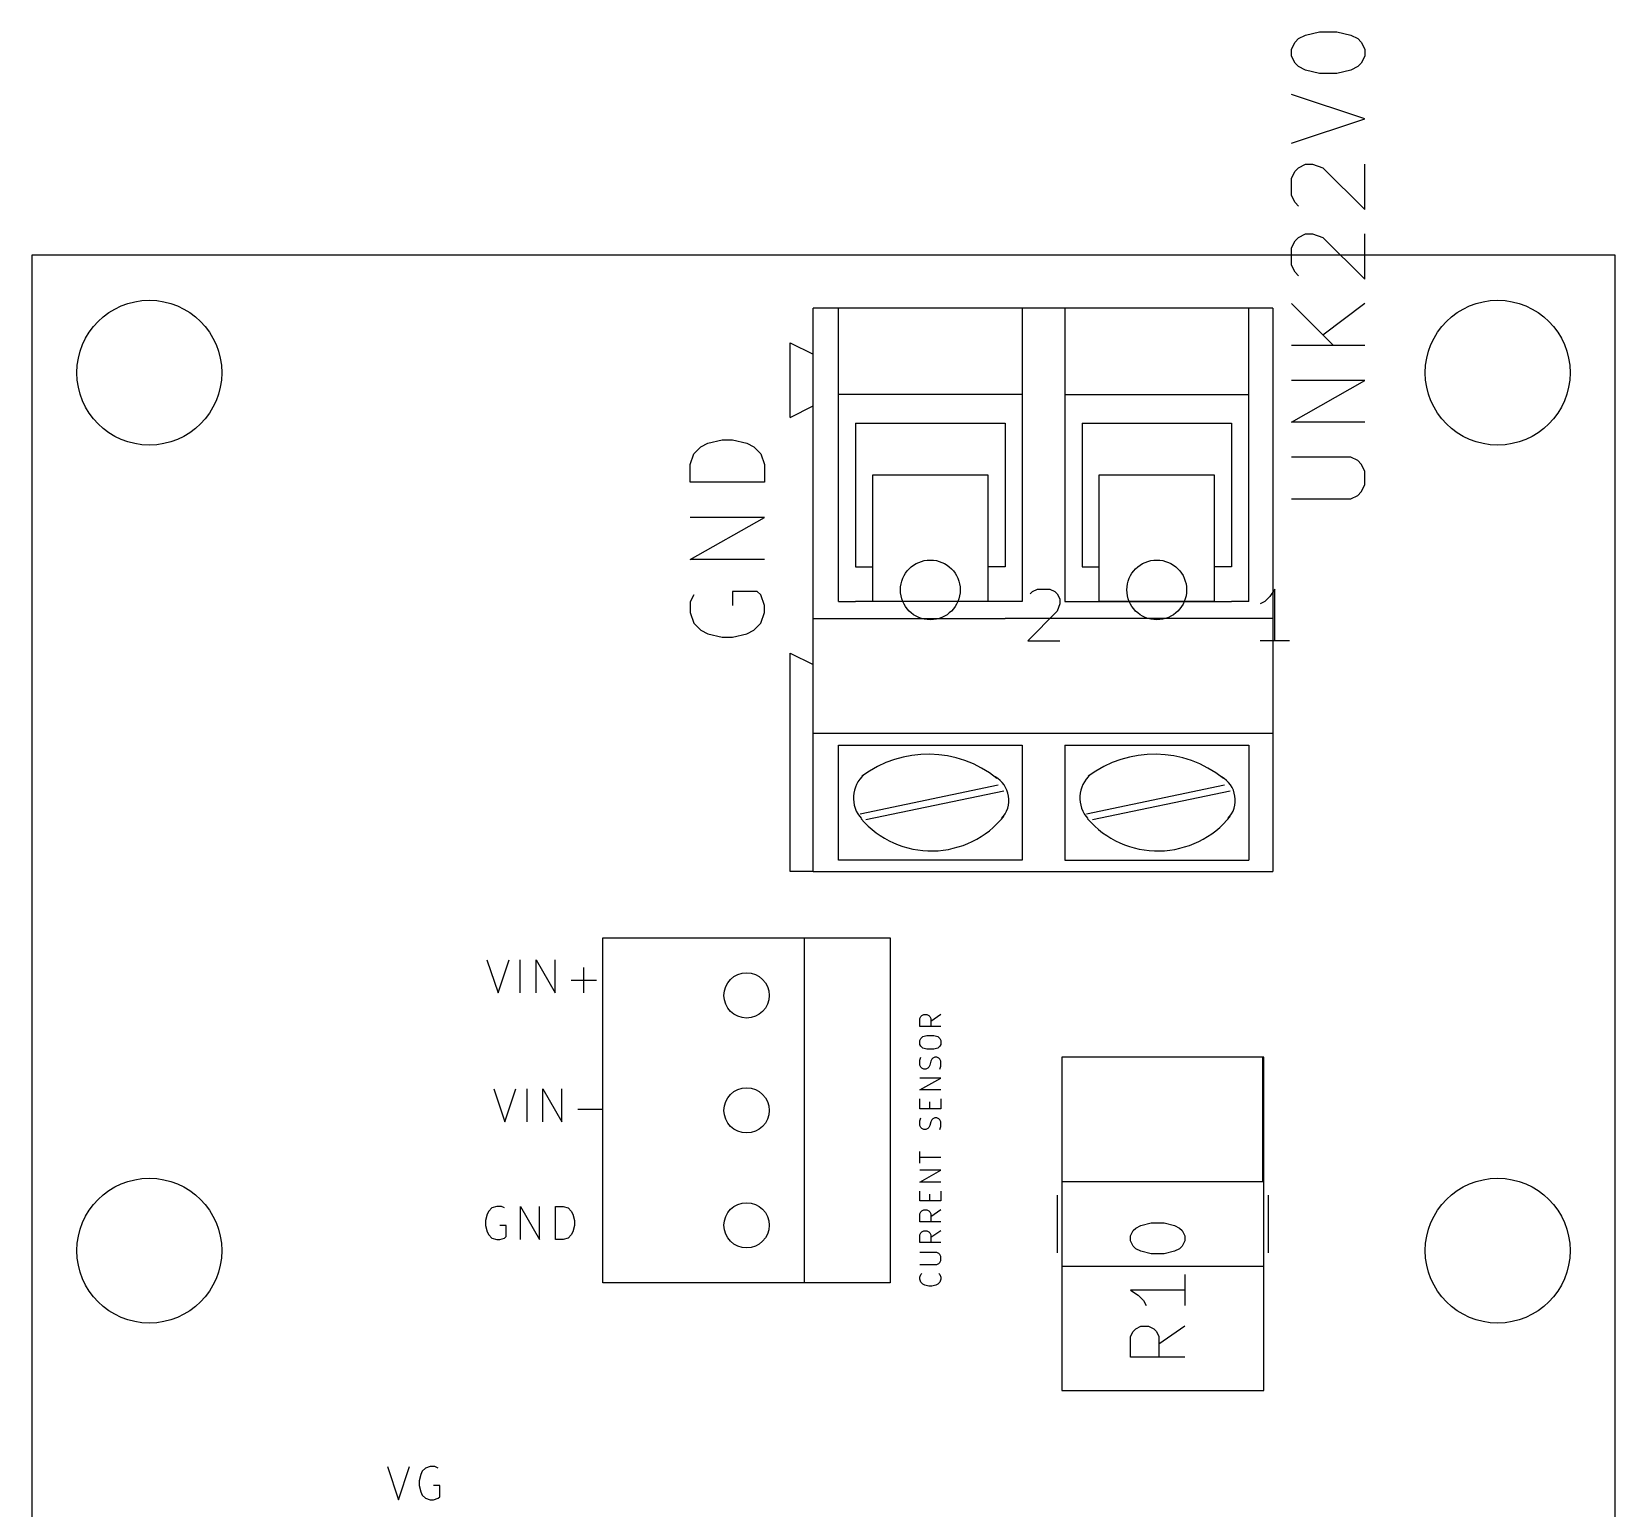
# Model space of a CAD drawing. Header units: millimetres. Extents: x 0 to 35, y 0 to 64.9.
# Drawn here: x 0 to 35, y 32.31 to 64.93 of the extents above; entities that cross this region are included whole.
import ezdxf

# ---------------------------------------------------------------- set-up
doc = ezdxf.new("R2010")
doc.units = ezdxf.units.MM
for name, color, linetype, true_color in [('Edge.Cuts', 254, 'CONTINUOUS', 0xd0d2cd), ('F.Fab', 9, 'CONTINUOUS', 0xafafaf), ('F.Silkscreen', 41, 'CONTINUOUS', 0xf2eda1)]:
    doc.layers.add(name, color=color, linetype=linetype, true_color=true_color)

msp = doc.modelspace()

# ---------------------------------------------------------------- linework, layer by layer
at = {"layer": 'Edge.Cuts', "linetype": 'CONTINUOUS'}
for p, q in [((0, 60), (0, 0)), ((35, 60), (0, 60)), ((35, 0), (35, 60))]:
    msp.add_line(p, q, dxfattribs=at)
at = {"layer": 'Edge.Cuts'}
for centre, radius in [((2.6, 57.4), 1.599999), ((32.4, 57.4), 1.599999), ((19.8608, 52.6), 0.6604), ((24.8646, 52.6), 0.6604), ((15.8, 43.64), 0.5), ((15.8, 41.1), 0.5), ((2.6, 38), 1.599999), ((32.4, 38), 1.599999), ((15.8, 38.56), 0.5)]:
    msp.add_circle(centre, radius, dxfattribs=at)
at = {"layer": 'F.Fab', "linetype": 'CONTINUOUS'}
for p, q in [((18.5908, 52.346), (18.5908, 55.14)), ((18.5908, 55.14), (21.1308, 55.14)), ((21.1308, 55.14), (21.1308, 52.346)), ((23.5946, 52.346), (23.5946, 55.14)), ((23.5946, 55.14), (26.1346, 55.14)), ((26.1346, 55.14), (26.1346, 52.346)), ((18.2098, 53.108), (18.5908, 53.108)), ((21.5118, 53.108), (21.1308, 53.108)), ((23.2136, 53.108), (23.5946, 53.108)), ((26.5156, 53.108), (26.1346, 53.108)), ((21.5118, 52.346), (18.2098, 52.346)), ((21.1308, 52.346), (18.5908, 52.346)), ((23.2136, 52.346), (26.5156, 52.346)), ((26.1346, 52.346), (23.5946, 52.346)), ((18.2098, 51.965), (21.5118, 51.965)), ((26.5156, 51.965), (23.2136, 51.965)), ((22.7648, 42.273), (22.7648, 39.5298)), ((27.2098, 42.273), (22.7648, 42.273)), ((27.2098, 39.5298), (27.2098, 42.273)), ((27.2352, 42.273), (27.2098, 42.273)), ((27.2352, 37.6502), (27.2352, 42.273)), ((22.7648, 39.5298), (22.7648, 37.6502)), ((22.7648, 39.5298), (27.2098, 39.5298)), ((24.400376, 38.499116), (24.514506, 38.556182)), ((24.514506, 38.556182), (24.742768, 38.613247)), ((24.742768, 38.613247), (25.028094, 38.613247)), ((25.028094, 38.613247), (25.256356, 38.556182)), ((25.256356, 38.556182), (25.370486, 38.499116)), ((24.286245, 38.32792), (24.34331, 38.442051)), ((24.286245, 38.21379), (24.286245, 38.32792)), ((24.34331, 38.099659), (24.286245, 38.21379)), ((24.34331, 38.442051), (24.400376, 38.499116)), ((25.370486, 38.499116), (25.427552, 38.442051)), ((25.427552, 38.442051), (25.484617, 38.32792)), ((25.484617, 38.21379), (25.427552, 38.099659)), ((25.484617, 38.32792), (25.484617, 38.21379)), ((24.400376, 38.042594), (24.34331, 38.099659)), ((24.514506, 37.985528), (24.400376, 38.042594)), ((24.742768, 37.928463), (24.514506, 37.985528)), ((25.028094, 37.928463), (24.742768, 37.928463)), ((25.256356, 37.985528), (25.028094, 37.928463)), ((25.370486, 38.042594), (25.256356, 37.985528)), ((25.427552, 38.099659), (25.370486, 38.042594)), ((22.7648, 37.6502), (22.7648, 34.907)), ((27.2352, 37.6502), (22.7648, 37.6502)), ((25.484617, 37.47194), (25.484617, 36.787156)), ((27.2352, 34.907), (27.2352, 37.6502)), ((25.484617, 37.129548), (24.286245, 37.129548)), ((24.286245, 37.129548), (24.457441, 37.015417)), ((24.457441, 37.015417), (24.571572, 36.901287)), ((24.571572, 36.901287), (24.628637, 36.787156)), ((24.286245, 36.102372), (24.34331, 36.216503)), ((24.286245, 35.645849), (24.286245, 36.102372)), ((24.34331, 36.216503), (24.400376, 36.273568)), ((24.400376, 36.273568), (24.514506, 36.330633)), ((24.514506, 36.330633), (24.685702, 36.330633)), ((24.685702, 36.330633), (24.799833, 36.273568)), ((24.799833, 36.273568), (24.856898, 36.216503)), ((24.856898, 36.216503), (24.913964, 36.102372)), ((25.484617, 36.330633), (24.913964, 35.931176)), ((24.913964, 36.102372), (24.913964, 35.645849)), ((25.484617, 35.645849), (24.286245, 35.645849)), ((22.7648, 34.907), (27.2352, 34.907))]:
    msp.add_line(p, q, dxfattribs=at)
at = {"layer": 'F.Fab'}
for centre, radius in [((2.6, 57.4), 1.599999), ((32.4, 57.4), 1.599999), ((19.8608, 52.6), 0.6604), ((24.8646, 52.6), 0.6604), ((15.8, 43.64), 0.5), ((15.8, 41.1), 0.5), ((2.6, 38), 1.599999), ((32.4, 38), 1.599999), ((15.8, 38.56), 0.5)]:
    msp.add_circle(centre, radius, dxfattribs=at)
at = {"layer": 'F.Silkscreen', "linetype": 'CONTINUOUS'}
for p, q in [((27.921735, 64.703622), (27.998782, 64.780669)), ((27.998782, 64.780669), (28.152875, 64.857716)), ((28.152875, 64.857716), (28.461062, 64.934762)), ((28.461062, 64.934762), (28.846295, 64.934762)), ((28.846295, 64.934762), (29.154482, 64.857716)), ((29.154482, 64.857716), (29.308575, 64.780669)), ((29.308575, 64.780669), (29.385622, 64.703622)), ((27.844688, 64.549529), (27.921735, 64.703622)), ((27.844688, 64.395436), (27.844688, 64.549529)), ((29.385622, 64.703622), (29.462668, 64.549529)), ((29.462668, 64.549529), (29.462668, 64.395436)), ((27.921735, 64.241342), (27.844688, 64.395436)), ((27.998782, 64.164296), (27.921735, 64.241342)), ((28.152875, 64.087249), (27.998782, 64.164296)), ((28.461062, 64.010202), (28.152875, 64.087249)), ((29.154482, 64.087249), (28.846295, 64.010202)), ((29.308575, 64.164296), (29.154482, 64.087249)), ((29.385622, 64.241342), (29.308575, 64.164296)), ((29.462668, 64.395436), (29.385622, 64.241342)), ((28.846295, 64.010202), (28.461062, 64.010202)), ((29.462668, 63.008596), (27.844688, 63.547922)), ((27.844688, 62.469269), (29.462668, 63.008596)), ((27.998782, 61.929943), (28.152875, 62.006989)), ((28.152875, 62.006989), (28.306968, 62.006989)), ((28.306968, 62.006989), (28.538108, 61.929943)), ((29.462668, 61.005383), (29.462668, 62.006989)), ((27.844688, 61.698803), (27.921735, 61.852896)), ((27.844688, 61.313569), (27.844688, 61.698803)), ((27.921735, 61.852896), (27.998782, 61.929943)), ((28.538108, 61.929943), (29.462668, 61.005383)), ((27.921735, 61.159476), (27.844688, 61.313569)), ((27.998782, 61.082429), (27.921735, 61.159476)), ((27.844688, 60.15787), (27.921735, 60.311963)), ((27.921735, 60.311963), (27.998782, 60.38901)), ((27.998782, 60.38901), (28.152875, 60.466056)), ((28.152875, 60.466056), (28.306968, 60.466056)), ((28.306968, 60.466056), (28.538108, 60.38901)), ((28.538108, 60.38901), (29.462668, 59.46445)), ((29.462668, 59.46445), (29.462668, 60.466056)), ((27.844688, 59.772636), (27.844688, 60.15787)), ((27.921735, 59.618543), (27.844688, 59.772636)), ((27.998782, 59.541496), (27.921735, 59.618543)), ((17.27, 57.807), (17.27, 58.823)), ((17.8288, 58.823), (17.27, 58.823)), ((17.8288, 56.918), (17.8288, 58.823)), ((21.8928, 58.823), (17.8288, 58.823)), ((21.8928, 58.823), (21.8928, 56.918)), ((22.8326, 58.823), (21.8928, 58.823)), ((22.8326, 58.823), (22.8326, 56.918)), ((26.8966, 58.823), (22.8326, 58.823)), ((26.8966, 56.918), (26.8966, 58.823)), ((27.43, 58.823), (26.8966, 58.823)), ((27.43, 58.823), (27.43, 51.965)), ((27.844688, 58.925123), (28.769248, 58.000563)), ((29.462668, 58.925123), (28.538108, 58.231703)), ((16.762, 58.061), (17.27, 57.807)), ((16.762, 56.41), (16.762, 58.061)), ((17.27, 56.664), (17.27, 57.807)), ((29.462668, 58.000563), (27.844688, 58.000563)), ((27.844688, 56.305536), (29.462668, 57.230096)), ((29.462668, 57.230096), (27.844688, 57.230096)), ((17.8288, 52.346), (17.8288, 56.918)), ((21.8928, 56.918), (17.8288, 56.918)), ((21.8928, 56.918), (21.8928, 52.346)), ((22.8326, 56.918), (22.8326, 52.346)), ((22.8326, 56.918), (26.8966, 56.918)), ((26.8966, 52.346), (26.8966, 56.918)), ((16.762, 56.41), (17.27, 56.664)), ((17.27, 51.965), (17.27, 56.664)), ((18.2098, 56.283), (18.2098, 53.108)), ((18.2098, 56.283), (21.5118, 56.283)), ((21.5118, 56.283), (21.5118, 53.108)), ((23.2136, 56.283), (23.2136, 53.108)), ((23.2136, 56.283), (26.5156, 56.283)), ((26.5156, 56.283), (26.5156, 53.108)), ((29.462668, 56.305536), (27.844688, 56.305536)), ((14.63455, 55.605604), (14.790337, 55.761391)), ((14.790337, 55.761391), (14.946124, 55.839284)), ((14.946124, 55.839284), (15.257697, 55.917177)), ((15.257697, 55.917177), (15.491377, 55.917177)), ((15.491377, 55.917177), (15.80295, 55.839284)), ((15.80295, 55.839284), (15.958737, 55.761391)), ((15.958737, 55.761391), (16.114524, 55.605604)), ((14.556657, 55.371924), (14.63455, 55.605604)), ((14.556657, 54.982457), (14.556657, 55.371924)), ((16.114524, 55.605604), (16.192417, 55.371924)), ((16.192417, 55.371924), (16.192417, 54.982457)), ((29.154482, 55.535069), (27.844688, 55.535069)), ((29.308575, 55.458022), (29.154482, 55.535069)), ((29.385622, 55.380976), (29.308575, 55.458022)), ((29.462668, 55.226882), (29.385622, 55.380976)), ((16.192417, 54.982457), (14.556657, 54.982457)), ((29.462668, 54.918696), (29.462668, 55.226882)), ((27.844688, 54.610509), (29.154482, 54.610509)), ((29.154482, 54.610509), (29.308575, 54.687556)), ((29.308575, 54.687556), (29.385622, 54.764602)), ((29.385622, 54.764602), (29.462668, 54.918696)), ((14.556657, 53.268804), (16.192417, 54.203524)), ((16.192417, 54.203524), (14.556657, 54.203524)), ((16.192417, 53.268804), (14.556657, 53.268804)), ((16.03663, 52.567764), (15.491377, 52.567764)), ((15.491377, 52.567764), (15.491377, 52.256191)), ((16.114524, 52.489871), (16.03663, 52.567764)), ((22.067066, 52.510628), (22.121494, 52.565056)), ((22.121494, 52.565056), (22.230352, 52.619485)), ((22.230352, 52.619485), (22.502494, 52.619485)), ((22.502494, 52.619485), (22.611352, 52.565056)), ((22.611352, 52.565056), (22.66578, 52.510628)), ((22.66578, 52.510628), (22.720209, 52.401771)), ((27.473637, 52.619485), (27.36478, 52.456199)), ((27.473637, 51.476485), (27.473637, 52.619485)), ((14.63455, 52.489871), (14.556657, 52.334084)), ((14.556657, 52.334084), (14.556657, 52.100404)), ((16.192417, 52.256191), (16.114524, 52.489871)), ((16.192417, 52.100404), (16.192417, 52.256191)), ((17.8288, 52.346), (18.2098, 52.346)), ((21.8928, 52.346), (21.5118, 52.346)), ((22.720209, 52.292914), (22.66578, 52.129628)), ((22.720209, 52.401771), (22.720209, 52.292914)), ((22.8326, 52.346), (23.2136, 52.346)), ((26.8966, 52.346), (26.5156, 52.346)), ((27.255923, 52.347342), (27.147066, 52.292914)), ((27.36478, 52.456199), (27.255923, 52.347342)), ((14.556657, 52.100404), (14.63455, 51.866724)), ((14.63455, 51.866724), (14.790337, 51.710938)), ((15.958737, 51.710938), (16.114524, 51.866724)), ((16.114524, 51.866724), (16.192417, 52.100404)), ((17.27, 51.965), (18.2098, 51.965)), ((17.27, 50.949), (17.27, 51.965)), ((23.2136, 51.965), (21.5118, 51.965)), ((22.66578, 52.129628), (22.012637, 51.476485)), ((27.43, 51.965), (26.5156, 51.965)), ((27.43, 51.965), (27.43, 49.425)), ((14.790337, 51.710938), (14.946124, 51.633044)), ((14.946124, 51.633044), (15.257697, 51.555151)), ((15.257697, 51.555151), (15.491377, 51.555151)), ((15.491377, 51.555151), (15.80295, 51.633044)), ((15.80295, 51.633044), (15.958737, 51.710938)), ((22.012637, 51.476485), (22.720209, 51.476485)), ((27.800209, 51.476485), (27.147066, 51.476485)), ((16.762, 51.203), (17.27, 50.949)), ((16.762, 46.377), (16.762, 51.203)), ((17.27, 49.425), (17.27, 50.949)), ((17.27, 46.377), (17.27, 49.425)), ((27.43, 49.425), (17.27, 49.425)), ((27.43, 49.425), (27.43, 46.377)), ((17.8288, 49.171), (21.8928, 49.171)), ((17.8288, 46.631), (17.8288, 49.171)), ((21.8928, 49.171), (21.8928, 46.631)), ((22.8326, 49.171), (22.8326, 46.631)), ((22.8326, 49.171), (26.8966, 49.171)), ((26.8966, 49.171), (26.8966, 46.631)), ((21.3594, 48.282), (18.3114, 47.647)), ((21.4864, 48.155), (18.4384, 47.52)), ((26.3632, 48.282), (23.3152, 47.647)), ((26.4902, 48.155), (23.4422, 47.52)), ((21.8928, 46.631), (17.8288, 46.631)), ((22.8326, 46.631), (26.8966, 46.631)), ((17.27, 46.377), (16.762, 46.377)), ((17.27, 46.377), (27.43, 46.377)), ((12.625, 44.91), (17.07, 44.91)), ((12.625, 37.29), (12.625, 44.91)), ((17.07, 44.91), (17.07, 37.29)), ((17.07, 44.91), (18.975, 44.91)), ((18.975, 44.91), (18.975, 37.29)), ((10.0622, 44.4294), (10.307533, 43.6934)), ((10.307533, 43.6934), (10.552866, 44.4294)), ((10.7982, 43.6934), (10.7982, 44.4294)), ((11.148676, 43.6934), (11.148676, 44.4294)), ((11.148676, 44.4294), (11.569247, 43.6934)), ((11.569247, 43.6934), (11.569247, 44.4294)), ((12.200105, 43.6934), (12.200105, 44.254162)), ((11.919724, 43.973781), (12.480486, 43.973781)), ((19.631624, 43.128218), (19.653529, 43.172028)), ((19.631624, 42.95298), (19.631624, 43.128218)), ((19.653529, 43.172028), (19.675434, 43.193933)), ((19.675434, 43.193933), (19.719243, 43.215837)), ((19.719243, 43.215837), (19.784958, 43.215837)), ((19.784958, 43.215837), (19.828767, 43.193933)), ((19.828767, 43.193933), (19.850672, 43.172028)), ((19.850672, 43.172028), (19.872577, 43.128218)), ((20.091624, 43.215837), (19.872577, 43.062504)), ((19.872577, 43.128218), (19.872577, 42.95298)), ((20.091624, 42.95298), (19.631624, 42.95298)), ((19.653529, 42.690123), (19.697339, 42.733932)), ((19.697339, 42.733932), (19.784958, 42.755837)), ((19.784958, 42.755837), (19.938291, 42.755837)), ((19.938291, 42.755837), (20.02591, 42.733932)), ((20.02591, 42.733932), (20.06972, 42.690123)), ((19.631624, 42.646313), (19.653529, 42.690123)), ((19.631624, 42.558694), (19.631624, 42.646313)), ((19.653529, 42.514885), (19.631624, 42.558694)), ((19.697339, 42.471075), (19.653529, 42.514885)), ((19.784958, 42.449171), (19.697339, 42.471075)), ((19.938291, 42.449171), (19.784958, 42.449171)), ((20.02591, 42.471075), (19.938291, 42.449171)), ((20.06972, 42.514885), (20.02591, 42.471075)), ((20.06972, 42.690123), (20.091624, 42.646313)), ((20.091624, 42.558694), (20.06972, 42.514885)), ((20.091624, 42.646313), (20.091624, 42.558694)), ((19.631624, 42.208218), (19.653529, 42.273933)), ((19.631624, 42.098695), (19.631624, 42.208218)), ((19.653529, 42.054885), (19.631624, 42.098695)), ((19.675434, 42.03298), (19.653529, 42.054885)), ((19.719243, 42.011076), (19.675434, 42.03298)), ((19.763053, 42.011076), (19.719243, 42.011076)), ((19.806862, 42.03298), (19.763053, 42.011076)), ((19.828767, 42.054885), (19.806862, 42.03298)), ((19.850672, 42.098695), (19.828767, 42.054885)), ((19.872577, 42.186314), (19.850672, 42.098695)), ((19.894481, 42.230123), (19.872577, 42.186314)), ((19.916386, 42.252028), (19.894481, 42.230123)), ((19.960196, 42.273933), (19.916386, 42.252028)), ((20.004005, 42.273933), (19.960196, 42.273933)), ((20.047815, 42.252028), (20.004005, 42.273933)), ((20.06972, 42.230123), (20.047815, 42.252028)), ((20.091624, 42.186314), (20.06972, 42.230123)), ((20.06972, 42.011076), (20.091624, 42.07679)), ((20.091624, 42.07679), (20.091624, 42.186314)), ((19.631624, 41.551075), (20.091624, 41.813932)), ((20.091624, 41.813932), (19.631624, 41.813932)), ((10.2122, 41.5794), (10.457533, 40.8434)), ((10.457533, 40.8434), (10.702866, 41.5794)), ((10.9482, 40.8434), (10.9482, 41.5794)), ((11.298676, 40.8434), (11.298676, 41.5794)), ((11.298676, 41.5794), (11.719247, 40.8434)), ((11.719247, 40.8434), (11.719247, 41.5794)), ((20.091624, 41.551075), (19.631624, 41.551075)), ((19.631624, 41.134885), (19.631624, 41.353933)), ((20.091624, 41.353933), (20.091624, 41.134885)), ((12.069724, 41.123781), (12.630486, 41.123781)), ((20.091624, 41.134885), (19.631624, 41.134885)), ((19.850672, 41.134885), (19.850672, 41.288219)), ((19.631624, 40.872028), (19.653529, 40.937743)), ((19.631624, 40.762505), (19.631624, 40.872028)), ((19.653529, 40.718695), (19.631624, 40.762505)), ((19.675434, 40.69679), (19.653529, 40.718695)), ((19.719243, 40.674886), (19.675434, 40.69679)), ((19.763053, 40.674886), (19.719243, 40.674886)), ((19.806862, 40.69679), (19.763053, 40.674886)), ((19.828767, 40.718695), (19.806862, 40.69679)), ((19.850672, 40.762505), (19.828767, 40.718695)), ((19.872577, 40.850124), (19.850672, 40.762505)), ((19.894481, 40.893933), (19.872577, 40.850124)), ((19.916386, 40.915838), (19.894481, 40.893933)), ((19.960196, 40.937743), (19.916386, 40.915838)), ((20.004005, 40.937743), (19.960196, 40.937743)), ((20.047815, 40.915838), (20.004005, 40.937743)), ((20.06972, 40.893933), (20.047815, 40.915838)), ((20.091624, 40.850124), (20.06972, 40.893933)), ((20.06972, 40.674886), (20.091624, 40.7406)), ((20.091624, 40.7406), (20.091624, 40.850124)), ((19.631624, 39.930124), (19.631624, 40.192981)), ((20.091624, 40.061553), (19.631624, 40.061553)), ((19.631624, 39.513933), (20.091624, 39.77679)), ((20.091624, 39.77679), (19.631624, 39.77679)), ((20.091624, 39.513933), (19.631624, 39.513933)), ((19.631624, 39.097743), (19.631624, 39.316791)), ((19.850672, 39.097743), (19.850672, 39.251077)), ((20.091624, 39.316791), (20.091624, 39.097743)), ((22.6632, 39.225), (22.6632, 37.955)), ((27.3368, 37.955), (27.3368, 39.225)), ((10.10239, 38.874257), (10.067343, 38.804162)), ((10.172485, 38.944352), (10.10239, 38.874257)), ((10.277628, 38.9794), (10.172485, 38.944352)), ((10.382771, 38.9794), (10.277628, 38.9794)), ((10.452866, 38.944352), (10.382771, 38.9794)), ((10.803343, 38.2434), (10.803343, 38.9794)), ((10.803343, 38.9794), (11.223914, 38.2434)), ((11.223914, 38.2434), (11.223914, 38.9794)), ((11.574391, 38.2434), (11.574391, 38.9794)), ((11.574391, 38.9794), (11.749629, 38.9794)), ((11.749629, 38.9794), (11.854772, 38.944352)), ((11.854772, 38.944352), (11.924867, 38.874257)), ((11.924867, 38.874257), (11.959914, 38.804162)), ((20.091624, 39.097743), (19.631624, 39.097743)), ((19.631624, 38.812981), (19.653529, 38.856791)), ((19.653529, 38.856791), (19.675434, 38.878696)), ((19.675434, 38.878696), (19.719243, 38.9006)), ((19.719243, 38.9006), (19.784958, 38.9006)), ((19.784958, 38.9006), (19.828767, 38.878696)), ((19.828767, 38.878696), (19.850672, 38.856791)), ((19.850672, 38.856791), (19.872577, 38.812981)), ((20.091624, 38.9006), (19.872577, 38.747267)), ((10.067343, 38.804162), (10.032295, 38.663971)), ((10.032295, 38.663971), (10.032295, 38.558828)), ((10.032295, 38.558828), (10.067343, 38.418638)), ((10.487914, 38.558828), (10.347724, 38.558828)), ((10.487914, 38.313495), (10.487914, 38.558828)), ((11.959914, 38.804162), (11.994962, 38.663971)), ((11.994962, 38.558828), (11.959914, 38.418638)), ((11.994962, 38.663971), (11.994962, 38.558828)), ((19.631624, 38.637743), (19.631624, 38.812981)), ((20.091624, 38.637743), (19.631624, 38.637743)), ((19.872577, 38.812981), (19.872577, 38.637743)), ((10.067343, 38.418638), (10.10239, 38.348543)), ((10.10239, 38.348543), (10.172485, 38.278448)), ((10.172485, 38.278448), (10.277628, 38.2434)), ((10.277628, 38.2434), (10.347724, 38.2434)), ((10.347724, 38.2434), (10.452866, 38.278448)), ((10.452866, 38.278448), (10.487914, 38.313495)), ((11.749629, 38.2434), (11.574391, 38.2434)), ((11.854772, 38.278448), (11.749629, 38.2434)), ((11.924867, 38.348543), (11.854772, 38.278448)), ((11.959914, 38.418638), (11.924867, 38.348543)), ((19.631624, 38.352981), (19.653529, 38.396791)), ((19.631624, 38.177743), (19.631624, 38.352981)), ((20.091624, 38.177743), (19.631624, 38.177743)), ((19.653529, 38.396791), (19.675434, 38.418696)), ((19.675434, 38.418696), (19.719243, 38.4406)), ((19.719243, 38.4406), (19.784958, 38.4406)), ((19.784958, 38.4406), (19.828767, 38.418696)), ((19.828767, 38.418696), (19.850672, 38.396791)), ((19.850672, 38.396791), (19.872577, 38.352981)), ((20.091624, 38.4406), (19.872577, 38.287267)), ((19.872577, 38.352981), (19.872577, 38.177743)), ((20.004005, 37.958695), (19.631624, 37.958695)), ((20.047815, 37.936791), (20.004005, 37.958695)), ((20.06972, 37.914886), (20.047815, 37.936791)), ((20.091624, 37.871076), (20.06972, 37.914886)), ((20.091624, 37.783457), (20.091624, 37.871076)), ((19.631624, 37.695838), (20.004005, 37.695838)), ((19.631624, 37.411076), (19.653529, 37.476791)), ((19.653529, 37.476791), (19.675434, 37.498695)), ((20.004005, 37.695838), (20.047815, 37.717743)), ((20.047815, 37.717743), (20.06972, 37.739648)), ((20.047815, 37.498695), (20.06972, 37.476791)), ((20.06972, 37.739648), (20.091624, 37.783457)), ((20.06972, 37.476791), (20.091624, 37.411076)), ((17.07, 37.29), (12.625, 37.29)), ((18.975, 37.29), (17.07, 37.29)), ((19.631624, 37.367267), (19.631624, 37.411076)), ((19.653529, 37.301553), (19.631624, 37.367267)), ((19.697339, 37.257743), (19.653529, 37.301553)), ((19.741148, 37.235838), (19.697339, 37.257743)), ((19.828767, 37.213934), (19.741148, 37.235838)), ((19.894481, 37.213934), (19.828767, 37.213934)), ((19.9821, 37.235838), (19.894481, 37.213934)), ((20.02591, 37.257743), (19.9821, 37.235838)), ((20.06972, 37.301553), (20.02591, 37.257743)), ((20.091624, 37.367267), (20.06972, 37.301553)), ((20.091624, 37.411076), (20.091624, 37.367267)), ((7.8622, 33.2294), (8.107533, 32.4934)), ((8.107533, 32.4934), (8.352866, 33.2294)), ((8.5982, 33.054162), (8.563152, 32.913971)), ((8.563152, 32.913971), (8.563152, 32.808828)), ((8.633247, 33.124257), (8.5982, 33.054162)), ((8.703342, 33.194352), (8.633247, 33.124257)), ((8.808485, 33.2294), (8.703342, 33.194352)), ((8.913628, 33.2294), (8.808485, 33.2294)), ((8.983723, 33.194352), (8.913628, 33.2294)), ((8.563152, 32.808828), (8.5982, 32.668638)), ((8.5982, 32.668638), (8.633247, 32.598543)), ((8.633247, 32.598543), (8.703342, 32.528448)), ((9.018771, 32.808828), (8.878581, 32.808828)), ((8.983723, 32.528448), (9.018771, 32.563495)), ((9.018771, 32.563495), (9.018771, 32.808828)), ((8.703342, 32.528448), (8.808485, 32.4934)), ((8.808485, 32.4934), (8.878581, 32.4934)), ((8.878581, 32.4934), (8.983723, 32.528448))]:
    msp.add_line(p, q, dxfattribs=at)
at = {"layer": 'F.Silkscreen'}
for centre, radius in [((2.6, 57.4), 1.599999), ((32.4, 57.4), 1.599999), ((19.8608, 52.6), 0.6604), ((24.8646, 52.6), 0.6604), ((15.8, 43.64), 0.5), ((15.8, 41.1), 0.5), ((2.6, 38), 1.599999), ((32.4, 38), 1.599999), ((15.8, 38.56), 0.5)]:
    msp.add_circle(centre, radius, dxfattribs=at)
for centre, radius, start, end in [((19.80996, 46.5294), 2.439615, 51.3394582, 126.8696299), ((24.813694, 46.529403), 2.439654, 51.3382038, 126.8669761), ((18.8448, 48.00272), 0.683383, -228.5700477, -138.0059324), ((21.003801, 47.951926), 0.593055, -43.273226, 60.9356462), ((23.848597, 48.002723), 0.683383, -228.5700698, -138.0056956), ((26.007601, 47.951926), 0.593055, -43.273226, 60.9357776), ((19.88632, 48.8916), 2.058717, -139.0163392, -38.9930954), ((24.889933, 48.891599), 2.058862, -139.0123512, -38.9897992)]:
    msp.add_arc(centre, radius, start, end, dxfattribs=at)

doc.saveas('drawing.dxf')
